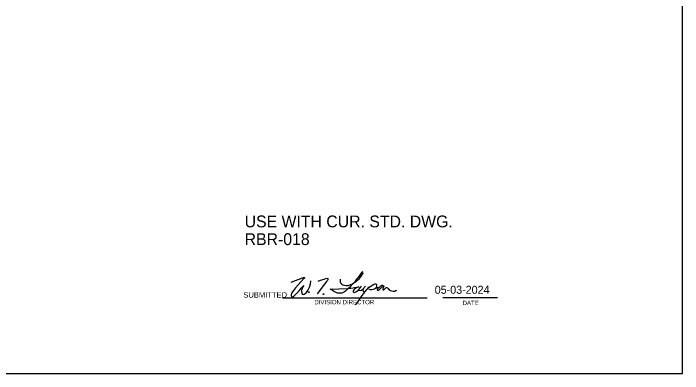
# Model space of a CAD drawing. Extents: x 42.06 to 44.81, y 10.87 to 12.54.
# Drawn here: x 43.969 to 44.81, y 10.873 to 11.326 of the extents above; entities that cross this region are included whole.
import ezdxf

# ---------------------------------------------------------------- set-up
doc = ezdxf.new("R2010")
doc.units = 0
for name, color, linetype in [('2', 7, 'Continuous'), ('5', 7, 'Continuous'), ('BR 2020 Reprint', 7, 'Continuous'), ('Default', 7, 'Continuous'), ('RW 2024 Reprint', 7, 'Continuous'), ('SB_STD_SEPIA', 7, 'Continuous')]:
    doc.layers.add(name, color=color, linetype=linetype)

msp = doc.modelspace()

# ---------------------------------------------------------------- linework, layer by layer
at = {"layer": '5'}
msp.add_lwpolyline([(42.05987, 10.87306), (44.80989, 10.87306), (44.80989, 12.54183), (42.05987, 12.54183)], close=True, dxfattribs=at)
at = {"layer": 'RW 2024 Reprint'}
for points in [[(44.40517, 10.99433), (44.40703, 10.99678), (44.40817, 10.9987), (44.40849, 10.9999), (44.40806, 11.00069), (44.40733, 11.00097), (44.40674, 11.00059), (44.40562, 10.99913), (44.40308, 10.99539), (44.40034, 10.99168), (44.39791, 10.9884), (44.39322, 10.98352), (44.39098, 10.9808), (44.38819, 10.97835), (44.38655, 10.97692), (44.38507, 10.97587), (44.38351, 10.975), (44.38196, 10.97433), (44.37925, 10.97411), (44.37645, 10.97429), (44.37446, 10.9751), (44.37187, 10.97634), (44.36964, 10.97781), (44.36793, 10.97893), (44.3673, 10.97934), (44.38875, 10.98), (44.39111, 10.98032), (44.39306, 10.9807), (44.396, 10.98107), (44.39782, 10.9813), (44.4007, 10.98189), (44.40332, 10.98239), (44.40001, 10.98101), (44.39826, 10.97961), (44.39687, 10.97851), (44.39604, 10.97722), (44.39593, 10.97606), (44.39673, 10.97523), (44.39855, 10.97539), (44.40011, 10.97626), (44.40191, 10.97745), (44.40329, 10.97887), (44.40516, 10.98119), (44.40638, 10.98318)], [(44.31812, 10.98794), (44.3322, 10.9935), (44.33351, 10.99401), (44.33433, 10.99409), (44.33469, 10.99384), (44.33475, 10.99336), (44.33456, 10.99286), (44.33375, 10.99211), (44.32339, 10.9809), (44.32105, 10.97775), (44.31916, 10.9745), (44.31829, 10.97228), (44.31829, 10.971), (44.31874, 10.97001), (44.32002, 10.96976), (44.32134, 10.97061), (44.3253, 10.97421), (44.32814, 10.9772), (44.33068, 10.98049), (44.33395, 10.98399), (44.33247, 10.98165), (44.3318, 10.97958), (44.33125, 10.9779), (44.33111, 10.97614), (44.33135, 10.97421), (44.33198, 10.97311), (44.33316, 10.97255), (44.33464, 10.97293), (44.33696, 10.9748), (44.33893, 10.97738), (44.34116, 10.98161), (44.3421, 10.98409), (44.34241, 10.98557), (44.34271, 10.98985)], [(44.35222, 10.98947), (44.35518, 10.99059), (44.35965, 10.99201), (44.3618, 10.99269), (44.36284, 10.99302), (44.3642, 10.99258), (44.36422, 10.99158), (44.36381, 10.9903), (44.36268, 10.989), (44.35077, 10.97331)], [(44.37978, 10.99164), (44.37978, 10.98837), (44.38019, 10.98722), (44.38161, 10.98561), (44.38305, 10.9847), (44.38501, 10.98409), (44.38737, 10.98387), (44.38962, 10.98407), (44.39183, 10.98478), (44.39419, 10.98569), (44.39647, 10.98699), (44.39916, 10.98853), (44.40155, 10.99043), (44.40358, 10.9924), (44.40517, 10.99433)], [(44.40231, 10.97787), (44.40468, 10.97756), (44.40657, 10.97818), (44.40828, 10.97935), (44.41168, 10.98308)], [(44.41164, 10.97692), (44.41359, 10.97933), (44.4159, 10.98144), (44.41843, 10.98331), (44.42058, 10.98489), (44.42225, 10.98557), (44.42361, 10.98612), (44.42498, 10.98612), (44.42529, 10.98473), (44.42522, 10.98286), (44.4248, 10.98117), (44.42404, 10.98016), (44.4229, 10.97917), (44.42133, 10.97871), (44.41939, 10.97847), (44.41731, 10.9786), (44.4159, 10.97889)], [(44.41494, 10.9823), (44.41429, 10.98041), (44.41359, 10.97933)], [(44.4248, 10.98117), (44.42735, 10.98139), (44.42934, 10.98229), (44.43088, 10.98341), (44.43201, 10.98423), (44.43262, 10.98433), (44.43307, 10.98431), (44.43339, 10.98405), (44.43345, 10.98373), (44.43273, 10.98256), (44.43145, 10.98116), (44.42972, 10.97939), (44.42871, 10.97854), (44.42765, 10.97778), (44.4271, 10.97766), (44.42659, 10.97791), (44.42652, 10.97846), (44.42673, 10.97897), (44.42705, 10.97988), (44.42812, 10.98138), (44.42934, 10.98229)], [(44.43345, 10.98373), (44.43428, 10.98373), (44.43465, 10.98314), (44.43457, 10.9825), (44.4339, 10.98099), (44.43364, 10.9804), (44.43336, 10.97954), (44.43333, 10.97857), (44.43372, 10.97824), (44.43455, 10.97835), (44.43543, 10.97917), (44.43647, 10.98035), (44.43727, 10.98126), (44.43814, 10.98133), (44.43912, 10.98105), (44.43985, 10.9799), (44.44076, 10.97889), (44.4417, 10.97826), (44.44289, 10.97746), (44.44451, 10.97697), (44.44628, 10.97676), (44.44817, 10.97691), (44.44955, 10.97741), (44.45076, 10.97785)], [(44.39913, 10.95958), (44.40142, 10.96267), (44.40395, 10.96608), (44.40564, 10.96865), (44.40734, 10.97122), (44.40935, 10.97392), (44.41073, 10.97576), (44.41164, 10.97692)], [(44.40852, 10.97955), (44.40822, 10.97846), (44.40857, 10.97692), (44.40963, 10.97608), (44.41066, 10.97622), (44.41164, 10.97692)]]:
    msp.add_lwpolyline(points, dxfattribs=at)
for centre in [(44.34019, 10.97554), (44.35888, 10.97294)]:
    msp.add_circle(centre, 0.000487, dxfattribs=at)
at = {"layer": 'SB_STD_SEPIA'}
for p, q in [((44.30709, 10.96847), (44.48882, 10.96847)), ((44.57738, 10.96846), (44.50857, 10.96846))]:
    msp.add_line(p, q, dxfattribs=at)

# ---------------------------------------------------------------- texts
at = {"layer": '2'}
msp.add_text('USE WITH CUR. STD. DWG.', height=0.0148513, dxfattribs=at).set_placement((44.25968, 11.05698))
at = {"layer": 'BR 2020 Reprint'}
msp.add_text('05-03-2024', height=0.01006, dxfattribs=at).set_placement((44.4985, 10.97347))
at = {"layer": 'Default'}
msp.add_text('RBR-018', height=0.014851, dxfattribs=at).set_placement((44.25968, 11.0347))
at = {"layer": 'SB_STD_SEPIA'}
for s, height, p in [('SUBMITTED', 0.006881, (44.25805, 10.96854)), ('DIVISION DIRECTOR', 0.0055045, (44.34727, 10.9602)), ('DATE', 0.005504, (44.53352, 10.95925))]:
    msp.add_text(s, height=height, dxfattribs=at).set_placement(p)

doc.saveas('drawing.dxf')
